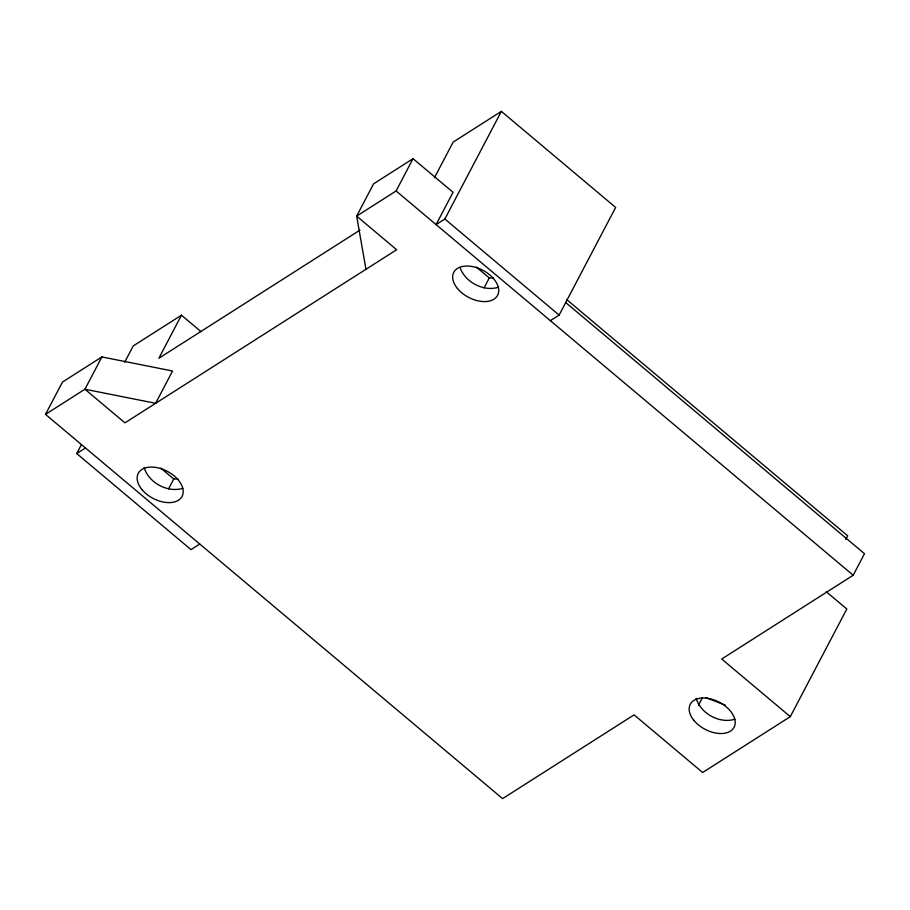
<?xml version="1.0" encoding="UTF-8"?>
<svg xmlns="http://www.w3.org/2000/svg" width="910" height="910" viewBox="0 0 910 910"><rect width="100%" height="100%" fill="white"/><g stroke="black" fill="none" stroke-linecap="round" stroke-linejoin="round"><path stroke-width="1.36" d="M45.5 414.357L62.46 382.063L101.897 356.936L172.57 371.007L155.61 403.301L84.937 389.23L45.5 414.357L502.604 798.627L634.077 714.862L702.645 772.499L790.289 716.659L846.812 609.006L826.223 591.705M101.897 356.936L84.937 389.23L124.943 422.854L396.646 249.738L356.652 216.114L373.601 183.82L413.038 158.681L453.043 192.306L436.083 224.599L444.853 219.014L501.364 111.373L615.638 207.435L559.127 315.087L550.368 320.673M199.779 544.043L191.009 549.629L76.736 453.567L81.331 444.808M124.704 362.191L133.247 345.925L181.454 315.201L201.042 331.672M181.454 315.201L158.852 358.267L359.939 230.139M168.555 488.886L173.753 478.978L177.996 478.967M365.968 269.28L356.652 216.114L396.089 190.975L413.038 158.681M434.434 177.768L453.157 142.085L501.364 111.373M484.086 287.844L489.284 277.937L493.527 277.925M698.493 705.182L702.395 697.754M845.731 539.482L847.665 535.797L566.543 299.458M790.289 716.659L721.721 659.011L853.193 575.245L864.5 553.724L566.009 302.791M76.736 453.567L85.494 447.982M498.407 287.253C483.801 291.882 465.818 282.51 460.323 268.393M182.876 488.295C167.622 493.072 148.569 482.766 144.099 467.376M734.893 719.207C719.594 724.041 700.666 713.577 696.127 698.288M705.659 697.526L725.293 705.125M444.853 219.014L559.127 315.087M396.089 190.975L853.193 575.245M476.351 267.074L489.284 277.937M160.82 468.115L173.753 478.978M457.411 288.459A24.752 15.311 27.7 0 0 496.985 296.341A24.752 15.311 27.7 0 0 472.677 266.619A24.752 15.311 27.7 0 0 457.411 288.459M141.892 489.5A24.752 15.311 27.7 0 0 181.454 497.383A24.752 15.311 27.7 0 0 157.157 467.66A24.752 15.311 27.7 0 0 141.892 489.5M693.909 720.413A24.752 15.311 27.7 0 0 733.471 728.296A24.752 15.311 27.7 0 0 709.174 698.573A24.752 15.311 27.7 0 0 693.909 720.413"/></g></svg>
